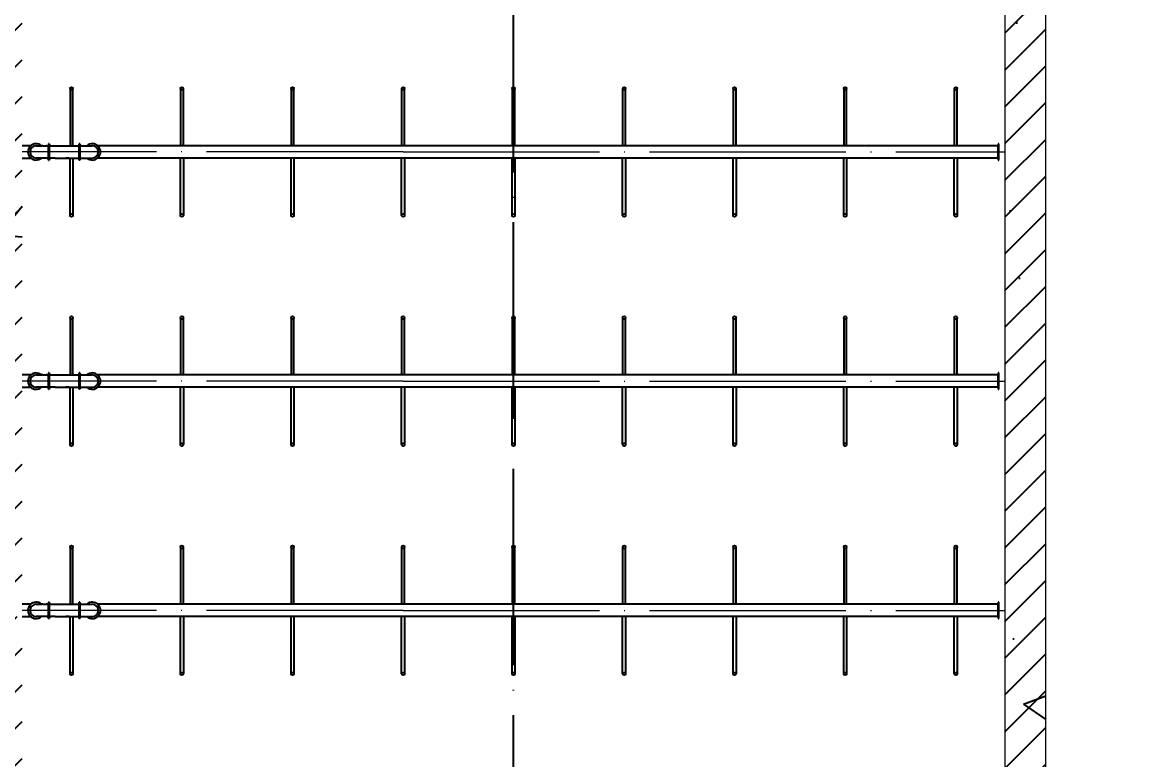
# Model space of a CAD drawing. Header units: millimetres. Extents: x 279 to 2876, y -494 to 1800.
# Drawn here: x 1121.1 to 1257.4, y 918.9 to 1009 of the extents above; entities that cross this region are included whole.
import ezdxf

# ---------------------------------------------------------------- set-up
doc = ezdxf.new("R2010")
doc.units = ezdxf.units.MM
doc.linetypes.add('ACAD_ISO04W100', pattern=[30, 24, -3, 0, -3])
doc.layers.add('图层1', color=1, linetype='Continuous', lineweight=25, plot=False)
doc.layers.add('图层2', color=5, linetype='Continuous', lineweight=25, plot=False)
doc.layers.add('图层3', color=2, linetype='Continuous')
doc.styles.get("Standard").update_dxf_attribs({"font": 'txt', "bigfont": 'gbcbig.shx'})
doc.dimstyles.new('副本 ISO-25', dxfattribs={"dimtxt": 2.5, "dimasz": 2.5, "dimexe": 2, "dimexo": 2, "dimtad": 1, "dimlfac": 100, "dimtxsty": 'Standard', "dimblk": 'ARCHTICK', "dimcen": 2.5, "dimadec": 0, "dimazin": 0, "dimtfac": 1, "dimtmove": 0, "dimatfit": 3, "dimfxl": 1, "dimarcsym": 0})

# ---------------------------------------------------------------- blocks, each defined once
blk = doc.blocks.new('_ArchTick')
at = {"color": 0, "linetype": 'ByBlock', "const_width": 0.15}
blk.add_lwpolyline([(-0.5, -0.5), (0.5, 0.5)], dxfattribs=at)
blk = doc.blocks.new('*D27')
at = {"layer": '图层3', "color": 0, "lineweight": -2, "transparency": 16777216}
for p, q in [((1243.14, 1090.17), (1265.41, 1090.17)), ((1263.41, 1090.17), (1263.41, 840.17)), ((1243.14, 840.17), (1265.41, 840.17))]:
    blk.add_line(p, q, dxfattribs=at)
at = {"layer": '图层3', "color": 0, "lineweight": -2, "transparency": 16777216, "xscale": 2.5, "yscale": 2.5, "zscale": 2.5}
for p, rotation in [((1263.41, 1090.17), 90), ((1263.41, 840.17), 270)]:
    blk.add_blockref('_ArchTick', p, dxfattribs=dict(at, rotation=rotation))
at = {"layer": '图层3', "color": 0, "transparency": 16777216, "insert": (1261.54, 965.17), "char_height": 2.5, "attachment_point": 5, "rotation": 90}
blk.add_mtext('25000', dxfattribs=at)

msp = doc.modelspace()

# ---------------------------------------------------------------- hatches: boundary and pattern name
at = {"layer": '图层3'}
h = msp.add_hatch(dxfattribs=at)
h.set_pattern_fill('ANSI31', color=256, style=0)
h.paths.add_polyline_path([(911.64464, 840.16504), (865.14464, 840.16504), (865.14464, 835.16504), (911.64464, 835.16504)])
h.paths.add_polyline_path([(961.14464, 840.16504), (914.64464, 840.16504), (914.64464, 835.16504), (961.14464, 835.16504)])
h.paths.add_polyline_path([(861.14464, 840.16504), (853.14464, 840.16504), (853.14464, 850.16504), (853.14464, 852.41504), (848.14464, 852.41504), (848.14464, 845.16504), (848.14464, 840.16504), (848.14464, 835.16504), (861.14464, 835.16504)])
h.paths.add_polyline_path([(853.14464, 880.41504), (848.14464, 880.41504), (848.14464, 853.91504), (853.14464, 853.91504)])
h.paths.add_polyline_path([(853.14464, 1085.16504), (853.14464, 1090.16504), (866.84016, 1090.16504), (871.84253, 1095.16504), (848.14464, 1095.16504), (848.14464, 1077.91504), (853.14464, 1077.91504), (853.14464, 1080.16504)])
h.paths.add_polyline_path([(882.72442, 1095.16504), (871.84253, 1095.16504), (866.84016, 1090.16504), (877.72204, 1090.16504)])
h.paths.add_polyline_path([(911.64464, 1095.16504), (882.72442, 1095.16504), (877.72204, 1090.16504), (911.64464, 1090.16504)])
h.paths.add_polyline_path([(853.14464, 1076.41504), (848.14464, 1076.41504), (848.14464, 1049.91504), (853.14464, 1049.91504)])
h.paths.add_polyline_path([(853.14464, 1048.41504), (848.14464, 1048.41504), (848.14464, 1021.91504), (853.14464, 1021.91504)])
h.paths.add_polyline_path([(853.14464, 1020.41504), (848.14464, 1020.41504), (848.14464, 993.91504), (853.14464, 993.91504)])
h.paths.add_polyline_path([(853.14464, 992.41504), (848.14464, 992.41504), (848.14464, 965.91504), (853.14464, 965.91504)])
h.paths.add_polyline_path([(853.14464, 964.41504), (848.14464, 964.41504), (848.14464, 937.91504), (853.14464, 937.91504)])
h.paths.add_polyline_path([(853.14464, 936.41504), (848.14464, 936.41504), (848.14464, 909.91504), (853.14464, 909.91504)])
h.paths.add_polyline_path([(853.14464, 908.41504), (848.14464, 908.41504), (848.14464, 881.91504), (853.14464, 881.91504)])
h.paths.add_polyline_path([(978.14464, 1085.16504), (978.14464, 1090.16504), (978.14464, 1095.16504), (914.64464, 1095.16504), (914.64464, 1090.16504), (973.14464, 1090.16504), (973.14464, 1080.16504), (973.14464, 840.16504), (965.14464, 840.16504), (965.14464, 835.16504), (978.14464, 835.16504)])
h.paths.add_polyline_path([(1041.64464, 1095.16504), (978.14464, 1095.16504), (978.14464, 1090.16504), (978.14464, 1080.16504), (978.14464, 835.16504), (991.14464, 835.16504), (991.14464, 840.16504), (983.14464, 840.16504), (983.14464, 1080.16504), (983.14464, 1090.16504), (1041.64464, 1090.16504)])
h.paths.add_polyline_path([(1108.14464, 1095.16504), (1044.64464, 1095.16504), (1044.64464, 1090.16504), (1103.14464, 1090.16504), (1103.14464, 1085.16504), (1103.14464, 1080.16504), (1103.14464, 1077.91504), (1108.14464, 1077.91504)])
h.paths.add_polyline_path([(1108.14464, 1076.41504), (1103.14464, 1076.41504), (1103.14464, 1049.91504), (1108.14464, 1049.91504)])
h.paths.add_polyline_path([(1108.14464, 1048.41504), (1103.14464, 1048.41504), (1103.14464, 1021.91504), (1108.14464, 1021.91504)])
h.paths.add_polyline_path([(1108.14464, 1020.41504), (1103.14464, 1020.41504), (1103.14464, 993.91504), (1108.14464, 993.91504)])
h.paths.add_polyline_path([(1108.14464, 992.41504), (1103.14464, 992.41504), (1103.14464, 965.91504), (1108.14464, 965.91504)])
h.paths.add_polyline_path([(1108.14464, 964.41504), (1103.14464, 964.41504), (1103.14464, 937.91504), (1108.14464, 937.91504)])
h.paths.add_polyline_path([(1108.14464, 936.41504), (1103.14464, 936.41504), (1103.14464, 909.91504), (1108.14464, 909.91504)])
h.paths.add_polyline_path([(1108.14464, 908.41504), (1103.14464, 908.41504), (1103.14464, 881.91504), (1108.14464, 881.91504)])
h.paths.add_polyline_path([(1108.14464, 880.41504), (1103.14464, 880.41504), (1103.14464, 853.91504), (1108.14464, 853.91504)])
h.paths.add_polyline_path([(1108.14464, 850.16504), (1108.14464, 852.41504), (1103.14464, 852.41504), (1103.14464, 840.16504), (1095.14464, 840.16504), (1095.14464, 835.16504), (1108.14464, 835.16504), (1108.14464, 840.16504)])
h.paths.add_polyline_path([(1091.14464, 840.16504), (1044.64464, 840.16504), (1044.64464, 835.16504), (1091.14464, 835.16504)])
h.paths.add_polyline_path([(1041.64464, 840.16504), (995.14464, 840.16504), (995.14464, 835.16504), (1041.64464, 835.16504)])
h.paths.add_polyline_path([(1129.14472, 840.16504), (1121.14472, 840.16504), (1121.14472, 850.16504), (1121.14472, 852.41504), (1116.14472, 852.41504), (1116.14472, 845.16504), (1116.14472, 840.16504), (1116.14472, 835.16504), (1129.14472, 835.16504)])
h.paths.add_polyline_path([(1179.64472, 840.16504), (1133.14472, 840.16504), (1133.14472, 835.16504), (1179.64472, 835.16504)])
h.paths.add_polyline_path([(1229.14472, 840.16504), (1182.64472, 840.16504), (1182.64472, 835.16504), (1229.14472, 835.16504)])
h.paths.add_polyline_path([(1121.14472, 880.41504), (1116.14472, 880.41504), (1116.14472, 853.91504), (1121.14472, 853.91504)])
h.paths.add_polyline_path([(1121.14472, 908.41504), (1116.14472, 908.41504), (1116.14472, 881.91504), (1121.14472, 881.91504)])
h.paths.add_polyline_path([(1121.14472, 936.41504), (1116.14472, 936.41504), (1116.14472, 909.91504), (1121.14472, 909.91504)])
h.paths.add_polyline_path([(1121.14472, 964.41504), (1116.14472, 964.41504), (1116.14472, 937.91504), (1121.14472, 937.91504)])
h.paths.add_polyline_path([(1121.14472, 992.41504), (1116.14472, 992.41504), (1116.14472, 965.91504), (1121.14472, 965.91504)])
h.paths.add_polyline_path([(1121.14472, 1020.41504), (1116.14472, 1020.41504), (1116.14472, 993.91504), (1121.14472, 993.91504)])
h.paths.add_polyline_path([(1121.14472, 1048.41504), (1116.14472, 1048.41504), (1116.14472, 1021.91504), (1121.14472, 1021.91504)])
h.paths.add_polyline_path([(1121.14472, 1076.41504), (1116.14472, 1076.41504), (1116.14472, 1049.91504), (1121.14472, 1049.91504)])
h.paths.add_polyline_path([(1121.14472, 1090.16504), (1179.64472, 1090.16504), (1179.64472, 1095.16504), (1116.14472, 1095.16504), (1116.14472, 1077.91504), (1121.14472, 1077.91504), (1121.14472, 1080.16504), (1121.14472, 1085.16504)])
h.paths.add_polyline_path([(1246.14472, 1095.16504), (1182.64472, 1095.16504), (1182.64472, 1090.16504), (1241.14472, 1090.16504), (1241.14472, 1080.16504), (1241.14472, 840.16504), (1233.14472, 840.16504), (1233.14472, 835.16504), (1246.14472, 835.16504), (1246.14472, 1085.16504), (1246.14472, 1090.16504)])
h = msp.add_hatch(dxfattribs=at)
h.set_pattern_fill('AR-CONC', color=256, scale=0.25, style=0)
h.paths.add_polyline_path([(853.14464, 1076.41504), (848.14464, 1076.41504), (848.14464, 1049.91504), (853.14464, 1049.91504)])
h.paths.add_polyline_path([(853.14464, 1090.16504), (866.84016, 1090.16504), (871.84253, 1095.16504), (848.14464, 1095.16504), (848.14464, 1077.91504), (853.14464, 1077.91504), (853.14464, 1080.16504), (853.14464, 1085.16504)])
h.paths.add_polyline_path([(911.64464, 1095.16504), (882.72442, 1095.16504), (877.72204, 1090.16504), (911.64464, 1090.16504)])
h.paths.add_polyline_path([(882.72442, 1095.16504), (871.84253, 1095.16504), (866.84016, 1090.16504), (877.72204, 1090.16504)])
h.paths.add_polyline_path([(978.14464, 1095.16504), (914.64464, 1095.16504), (914.64464, 1090.16504), (973.14464, 1090.16504), (973.14464, 1080.16504), (973.14464, 840.16504), (965.14464, 840.16504), (965.14464, 835.16504), (978.14464, 835.16504), (978.14464, 1085.16504), (978.14464, 1090.16504)])
h.paths.add_polyline_path([(961.14464, 840.16504), (914.64464, 840.16504), (914.64464, 835.16504), (961.14464, 835.16504)])
h.paths.add_polyline_path([(911.64464, 840.16504), (865.14464, 840.16504), (865.14464, 835.16504), (911.64464, 835.16504)])
h.paths.add_polyline_path([(853.14464, 850.16504), (853.14464, 852.41504), (848.14464, 852.41504), (848.14464, 845.16504), (848.14464, 840.16504), (848.14464, 835.16504), (861.14464, 835.16504), (861.14464, 840.16504), (853.14464, 840.16504)])
h.paths.add_polyline_path([(853.14464, 880.41504), (848.14464, 880.41504), (848.14464, 853.91504), (853.14464, 853.91504)])
h.paths.add_polyline_path([(853.14464, 908.41504), (848.14464, 908.41504), (848.14464, 881.91504), (853.14464, 881.91504)])
h.paths.add_polyline_path([(853.14464, 936.41504), (848.14464, 936.41504), (848.14464, 909.91504), (853.14464, 909.91504)])
h.paths.add_polyline_path([(853.14464, 964.41504), (848.14464, 964.41504), (848.14464, 937.91504), (853.14464, 937.91504)])
h.paths.add_polyline_path([(853.14464, 992.41504), (848.14464, 992.41504), (848.14464, 965.91504), (853.14464, 965.91504)])
h.paths.add_polyline_path([(853.14464, 1020.41504), (848.14464, 1020.41504), (848.14464, 993.91504), (853.14464, 993.91504)])
h.paths.add_polyline_path([(853.14464, 1048.41504), (848.14464, 1048.41504), (848.14464, 1021.91504), (853.14464, 1021.91504)])
h.paths.add_polyline_path([(983.14464, 1080.16504), (983.14464, 1090.16504), (1041.64464, 1090.16504), (1041.64464, 1095.16504), (978.14464, 1095.16504), (978.14464, 1090.16504), (978.14464, 1080.16504), (978.14464, 835.16504), (991.14464, 835.16504), (991.14464, 840.16504), (983.14464, 840.16504)])
h.paths.add_polyline_path([(1108.14464, 1095.16504), (1044.64464, 1095.16504), (1044.64464, 1090.16504), (1103.14464, 1090.16504), (1103.14464, 1085.16504), (1103.14464, 1080.16504), (1103.14464, 1077.91504), (1108.14464, 1077.91504)])
h.paths.add_polyline_path([(1108.14464, 1076.41504), (1103.14464, 1076.41504), (1103.14464, 1049.91504), (1108.14464, 1049.91504)])
h.paths.add_polyline_path([(1108.14464, 1048.41504), (1103.14464, 1048.41504), (1103.14464, 1021.91504), (1108.14464, 1021.91504)])
h.paths.add_polyline_path([(1108.14464, 1020.41504), (1103.14464, 1020.41504), (1103.14464, 993.91504), (1108.14464, 993.91504)])
h.paths.add_polyline_path([(1121.14472, 1020.41504), (1116.14472, 1020.41504), (1116.14472, 993.91504), (1121.14472, 993.91504)])
h.paths.add_polyline_path([(1121.14472, 1048.41504), (1116.14472, 1048.41504), (1116.14472, 1021.91504), (1121.14472, 1021.91504)])
h.paths.add_polyline_path([(1121.14472, 1076.41504), (1116.14472, 1076.41504), (1116.14472, 1049.91504), (1121.14472, 1049.91504)])
h.paths.add_polyline_path([(1121.14472, 1090.16504), (1179.64472, 1090.16504), (1179.64472, 1095.16504), (1116.14472, 1095.16504), (1116.14472, 1077.91504), (1121.14472, 1077.91504), (1121.14472, 1080.16504), (1121.14472, 1085.16504)])
h.paths.add_polyline_path([(1108.14464, 992.41504), (1103.14464, 992.41504), (1103.14464, 965.91504), (1108.14464, 965.91504)])
h.paths.add_polyline_path([(1121.14472, 992.41504), (1116.14472, 992.41504), (1116.14472, 965.91504), (1121.14472, 965.91504)])
h.paths.add_polyline_path([(1121.14472, 964.41504), (1116.14472, 964.41504), (1116.14472, 937.91504), (1121.14472, 937.91504)])
h.paths.add_polyline_path([(1108.14464, 964.41504), (1103.14464, 964.41504), (1103.14464, 937.91504), (1108.14464, 937.91504)])
h.paths.add_polyline_path([(1108.14464, 936.41504), (1103.14464, 936.41504), (1103.14464, 909.91504), (1108.14464, 909.91504)])
h.paths.add_polyline_path([(1121.14472, 936.41504), (1116.14472, 936.41504), (1116.14472, 909.91504), (1121.14472, 909.91504)])
h.paths.add_polyline_path([(1121.14472, 908.41504), (1116.14472, 908.41504), (1116.14472, 881.91504), (1121.14472, 881.91504)])
h.paths.add_polyline_path([(1108.14464, 908.41504), (1103.14464, 908.41504), (1103.14464, 881.91504), (1108.14464, 881.91504)])
h.paths.add_polyline_path([(1108.14464, 880.41504), (1103.14464, 880.41504), (1103.14464, 853.91504), (1108.14464, 853.91504)])
h.paths.add_polyline_path([(1121.14472, 880.41504), (1116.14472, 880.41504), (1116.14472, 853.91504), (1121.14472, 853.91504)])
h.paths.add_polyline_path([(1091.14464, 840.16504), (1044.64464, 840.16504), (1044.64464, 835.16504), (1091.14464, 835.16504)])
h.paths.add_polyline_path([(1108.14464, 840.16504), (1108.14464, 850.16504), (1108.14464, 852.41504), (1103.14464, 852.41504), (1103.14464, 840.16504), (1095.14464, 840.16504), (1095.14464, 835.16504), (1108.14464, 835.16504)])
h.paths.add_polyline_path([(1129.14472, 840.16504), (1121.14472, 840.16504), (1121.14472, 850.16504), (1121.14472, 852.41504), (1116.14472, 852.41504), (1116.14472, 845.16504), (1116.14472, 840.16504), (1116.14472, 835.16504), (1129.14472, 835.16504)])
h.paths.add_polyline_path([(1179.64472, 840.16504), (1133.14472, 840.16504), (1133.14472, 835.16504), (1179.64472, 835.16504)])
h.paths.add_polyline_path([(1041.64464, 840.16504), (995.14464, 840.16504), (995.14464, 835.16504), (1041.64464, 835.16504)])
h.paths.add_polyline_path([(1229.14472, 840.16504), (1182.64472, 840.16504), (1182.64472, 835.16504), (1229.14472, 835.16504)])
h.paths.add_polyline_path([(1246.14472, 1085.16504), (1246.14472, 1090.16504), (1246.14472, 1095.16504), (1182.64472, 1095.16504), (1182.64472, 1090.16504), (1241.14472, 1090.16504), (1241.14472, 1080.16504), (1241.14472, 840.16504), (1233.14472, 840.16504), (1233.14472, 835.16504), (1246.14472, 835.16504)])

# ---------------------------------------------------------------- linework, layer by layer
at = {"linetype": 'ACAD_ISO04W100'}
msp.add_line((1181.14472, 840.16504), (1181.14472, 1090.16504), dxfattribs=at)
at = {"lineweight": 0}
for p, q in [((1246.14472, 835.16504), (1246.14472, 1085.16504)), ((1241.14472, 1080.16504), (1241.14472, 840.16504))]:
    msp.add_line(p, q, dxfattribs=at)
at = {"linetype": 'ACAD_ISO04W100', "lineweight": 0}
for p, q in [((1167.64472, 993.16504), (1121.14472, 993.16504)), ((1167.64472, 993.16504), (1241.14472, 993.16504)), ((1167.64472, 965.16504), (1121.14472, 965.16504)), ((1167.64472, 965.16504), (1241.14472, 965.16504)), ((1167.64472, 937.16504), (1121.14472, 937.16504)), ((1167.64472, 937.16504), (1241.14472, 937.16504))]:
    msp.add_line(p, q, dxfattribs=at)
at = {"layer": '图层1'}
for p, q in [((1122.14472, 993.91504), (1121.14472, 993.91504)), ((1122.17311, 993.91504), (1122.14472, 993.91504)), ((1122.83455, 993.91504), (1123.54472, 993.91504)), ((1123.64472, 993.91504), (1123.54472, 993.91504)), ((1123.64472, 993.91504), (1124.04472, 993.91504)), ((1124.14472, 993.91504), (1124.04472, 993.91504)), ((1124.14472, 993.91504), (1124.74472, 993.91504)), ((1124.33961, 994.03504), (1124.31961, 994.03504)), ((1124.31961, 994.03504), (1124.31961, 994.01504)), ((1124.31961, 994.01504), (1124.33961, 994.01504)), ((1124.43961, 994.16504), (1124.33961, 994.16504)), ((1124.33961, 994.16504), (1124.33961, 993.91504)), ((1124.33961, 994.16504), (1124.33961, 992.16364)), ((1124.43961, 994.16504), (1124.33961, 994.16504)), ((1124.33961, 992.41504), (1124.33961, 993.91504)), ((1124.43961, 993.91504), (1124.43961, 994.16504)), ((1124.43961, 994.16504), (1124.43961, 992.16364)), ((1124.45461, 994.03504), (1124.43961, 994.03504)), ((1124.43961, 994.01504), (1124.45461, 994.01504)), ((1124.43961, 994.01504), (1124.43961, 993.91504)), ((1124.43961, 992.16504), (1124.43961, 993.91504)), ((1124.46461, 994.05504), (1124.45461, 994.05504)), ((1124.45461, 994.05504), (1124.45461, 994.03504)), ((1124.45461, 994.01504), (1124.45461, 994.03504)), ((1124.45461, 993.99504), (1124.45461, 994.01504)), ((1124.46461, 993.99504), (1124.45461, 993.99504)), ((1124.46461, 994.03504), (1124.46461, 994.05504)), ((1124.48961, 994.03504), (1124.46461, 994.03504)), ((1124.46461, 994.03504), (1124.46461, 994.01504)), ((1124.46461, 994.01504), (1124.48961, 994.01504)), ((1124.46461, 994.01504), (1124.46461, 993.99504)), ((1124.48961, 994.01504), (1124.48961, 994.03504)), ((1124.74472, 993.91504), (1125.14472, 993.91504)), ((1125.14472, 993.91504), (1129.69196, 993.91504)), ((1128.08505, 994.03504), (1128.06505, 994.03504)), ((1128.06505, 994.03504), (1128.06505, 994.01504)), ((1128.06505, 994.01504), (1128.08505, 994.01504)), ((1128.08505, 994.01504), (1128.08505, 994.16504)), ((1128.08505, 994.16504), (1128.18505, 994.16504)), ((1128.08505, 994.16504), (1128.08505, 992.16364)), ((1128.18505, 994.16504), (1128.08505, 994.16504)), ((1128.08505, 993.91504), (1128.08505, 994.01504)), ((1128.08505, 992.16504), (1128.08505, 993.91504)), ((1128.18505, 994.16504), (1128.18505, 992.45633)), ((1128.18505, 994.16504), (1128.18505, 992.16364)), ((1128.20005, 994.03504), (1128.18505, 994.03504)), ((1128.18505, 994.01504), (1128.20005, 994.01504)), ((1128.18505, 994.01504), (1128.18505, 993.91504)), ((1128.21005, 994.05504), (1128.20005, 994.05504)), ((1128.20005, 994.05504), (1128.20005, 994.03504)), ((1128.20005, 994.01504), (1128.20005, 994.03504)), ((1128.20005, 993.99504), (1128.20005, 994.01504)), ((1128.21005, 993.99504), (1128.20005, 993.99504)), ((1128.21005, 994.03504), (1128.21005, 994.05504)), ((1128.23505, 994.03504), (1128.21005, 994.03504)), ((1128.21005, 994.03504), (1128.21005, 994.01504)), ((1128.21005, 994.01504), (1128.23505, 994.01504)), ((1128.21005, 994.01504), (1128.21005, 993.99504)), ((1128.23505, 994.01504), (1128.23505, 994.03504)), ((1121.14472, 992.41504), (1122.14472, 992.41504)), ((1122.14472, 992.41504), (1122.17311, 992.41504)), ((1123.54472, 992.41504), (1122.84472, 992.41504)), ((1123.64472, 992.41504), (1123.54472, 992.41504)), ((1124.04472, 992.41504), (1123.64472, 992.41504)), ((1124.14472, 992.41504), (1124.04472, 992.41504)), ((1124.74472, 992.41504), (1124.14472, 992.41504)), ((1124.31961, 992.29364), (1124.31961, 992.31364)), ((1124.31961, 992.31364), (1124.33961, 992.31364)), ((1124.33961, 992.29364), (1124.31961, 992.29364)), ((1124.33961, 992.41504), (1124.33961, 992.16504)), ((1124.33961, 992.16504), (1124.33961, 992.41504)), ((1124.33961, 992.16504), (1124.43961, 992.16504)), ((1124.43961, 992.16504), (1124.33961, 992.16504)), ((1124.43961, 992.16364), (1124.33961, 992.16364)), ((1124.43961, 992.41504), (1124.43961, 992.16504)), ((1124.43961, 992.31364), (1124.45461, 992.31364)), ((1124.45461, 992.29364), (1124.43961, 992.29364)), ((1124.46461, 992.33364), (1124.45461, 992.33364)), ((1124.45461, 992.33364), (1124.45461, 992.31364)), ((1124.45461, 992.31364), (1124.45461, 992.29364)), ((1124.45461, 992.27364), (1124.45461, 992.29364)), ((1124.46461, 992.27364), (1124.45461, 992.27364)), ((1124.46461, 992.31364), (1124.46461, 992.33364)), ((1124.46461, 992.31364), (1124.48961, 992.31364)), ((1124.46461, 992.29364), (1124.46461, 992.31364)), ((1124.48961, 992.29364), (1124.46461, 992.29364)), ((1124.46461, 992.29364), (1124.46461, 992.27364)), ((1124.48961, 992.31364), (1124.48961, 992.29364)), ((1125.14472, 992.41504), (1124.74472, 992.41504)), ((1125.14472, 992.41504), (1129.69196, 992.41504)), ((1128.06505, 992.29364), (1128.06505, 992.31364)), ((1128.06505, 992.31364), (1128.08505, 992.31364)), ((1128.08505, 992.29364), (1128.06505, 992.29364)), ((1128.18505, 992.16504), (1128.08505, 992.16504)), ((1128.18505, 992.16364), (1128.08505, 992.16364)), ((1128.18505, 992.45633), (1128.18505, 992.41504)), ((1128.18505, 992.41504), (1128.18505, 992.16504)), ((1128.18505, 992.31364), (1128.20005, 992.31364)), ((1128.20005, 992.29364), (1128.18505, 992.29364)), ((1128.21005, 992.33364), (1128.20005, 992.33364)), ((1128.20005, 992.33364), (1128.20005, 992.31364)), ((1128.20005, 992.31364), (1128.20005, 992.29364)), ((1128.20005, 992.27364), (1128.20005, 992.29364)), ((1128.21005, 992.27364), (1128.20005, 992.27364)), ((1128.21005, 992.31364), (1128.21005, 992.33364)), ((1128.21005, 992.31364), (1128.23505, 992.31364)), ((1128.21005, 992.29364), (1128.21005, 992.31364)), ((1128.23505, 992.29364), (1128.21005, 992.29364)), ((1128.21005, 992.29364), (1128.21005, 992.27364)), ((1128.23505, 992.31364), (1128.23505, 992.29364)), ((1122.14472, 965.91504), (1121.14472, 965.91504)), ((1122.17311, 965.91504), (1122.14472, 965.91504)), ((1122.83455, 965.91504), (1123.54472, 965.91504)), ((1123.64472, 965.91504), (1123.54472, 965.91504)), ((1123.64472, 965.91504), (1124.04472, 965.91504)), ((1124.14472, 965.91504), (1124.04472, 965.91504)), ((1124.14472, 965.91504), (1124.74472, 965.91504)), ((1124.33961, 966.03504), (1124.31961, 966.03504)), ((1124.31961, 966.03504), (1124.31961, 966.01504)), ((1124.31961, 966.01504), (1124.33961, 966.01504)), ((1124.43961, 966.16504), (1124.33961, 966.16504)), ((1124.33961, 966.16504), (1124.33961, 965.91504)), ((1124.33961, 966.16504), (1124.33961, 964.16364)), ((1124.43961, 966.16504), (1124.33961, 966.16504)), ((1124.33961, 964.41504), (1124.33961, 965.91504)), ((1124.43961, 965.91504), (1124.43961, 966.16504)), ((1124.43961, 966.16504), (1124.43961, 964.16364)), ((1124.45461, 966.03504), (1124.43961, 966.03504)), ((1124.43961, 966.01504), (1124.45461, 966.01504)), ((1124.43961, 966.01504), (1124.43961, 965.91504)), ((1124.43961, 964.16504), (1124.43961, 965.91504)), ((1124.46461, 966.05504), (1124.45461, 966.05504)), ((1124.45461, 966.05504), (1124.45461, 966.03504)), ((1124.45461, 966.01504), (1124.45461, 966.03504)), ((1124.45461, 965.99504), (1124.45461, 966.01504)), ((1124.46461, 965.99504), (1124.45461, 965.99504)), ((1124.46461, 966.03504), (1124.46461, 966.05504)), ((1124.48961, 966.03504), (1124.46461, 966.03504)), ((1124.46461, 966.03504), (1124.46461, 966.01504)), ((1124.46461, 966.01504), (1124.48961, 966.01504)), ((1124.46461, 966.01504), (1124.46461, 965.99504)), ((1124.48961, 966.01504), (1124.48961, 966.03504)), ((1124.74472, 965.91504), (1125.14472, 965.91504)), ((1125.14472, 965.91504), (1129.69196, 965.91504)), ((1128.08505, 966.03504), (1128.06505, 966.03504)), ((1128.06505, 966.03504), (1128.06505, 966.01504)), ((1128.06505, 966.01504), (1128.08505, 966.01504)), ((1128.08505, 966.01504), (1128.08505, 966.16504)), ((1128.08505, 966.16504), (1128.18505, 966.16504)), ((1128.08505, 966.16504), (1128.08505, 964.16364)), ((1128.18505, 966.16504), (1128.08505, 966.16504)), ((1128.08505, 965.91504), (1128.08505, 966.01504)), ((1128.08505, 964.16504), (1128.08505, 965.91504)), ((1128.18505, 966.16504), (1128.18505, 964.45633)), ((1128.18505, 966.16504), (1128.18505, 964.16364)), ((1128.20005, 966.03504), (1128.18505, 966.03504)), ((1128.18505, 966.01504), (1128.20005, 966.01504)), ((1128.18505, 966.01504), (1128.18505, 965.91504)), ((1128.21005, 966.05504), (1128.20005, 966.05504)), ((1128.20005, 966.05504), (1128.20005, 966.03504)), ((1128.20005, 966.01504), (1128.20005, 966.03504)), ((1128.20005, 965.99504), (1128.20005, 966.01504)), ((1128.21005, 965.99504), (1128.20005, 965.99504)), ((1128.21005, 966.03504), (1128.21005, 966.05504)), ((1128.23505, 966.03504), (1128.21005, 966.03504)), ((1128.21005, 966.03504), (1128.21005, 966.01504)), ((1128.21005, 966.01504), (1128.23505, 966.01504)), ((1128.21005, 966.01504), (1128.21005, 965.99504)), ((1128.23505, 966.01504), (1128.23505, 966.03504)), ((1121.14472, 964.41504), (1122.14472, 964.41504)), ((1122.14472, 964.41504), (1122.17311, 964.41504)), ((1123.54472, 964.41504), (1122.84472, 964.41504)), ((1123.64472, 964.41504), (1123.54472, 964.41504)), ((1124.04472, 964.41504), (1123.64472, 964.41504)), ((1124.14472, 964.41504), (1124.04472, 964.41504)), ((1124.74472, 964.41504), (1124.14472, 964.41504)), ((1124.31961, 964.29364), (1124.31961, 964.31364)), ((1124.31961, 964.31364), (1124.33961, 964.31364)), ((1124.33961, 964.29364), (1124.31961, 964.29364)), ((1124.33961, 964.41504), (1124.33961, 964.16504)), ((1124.33961, 964.16504), (1124.33961, 964.41504)), ((1124.33961, 964.16504), (1124.43961, 964.16504)), ((1124.43961, 964.16504), (1124.33961, 964.16504)), ((1124.43961, 964.16364), (1124.33961, 964.16364)), ((1124.43961, 964.41504), (1124.43961, 964.16504)), ((1124.43961, 964.31364), (1124.45461, 964.31364)), ((1124.45461, 964.29364), (1124.43961, 964.29364)), ((1124.46461, 964.33364), (1124.45461, 964.33364)), ((1124.45461, 964.33364), (1124.45461, 964.31364)), ((1124.45461, 964.31364), (1124.45461, 964.29364)), ((1124.45461, 964.27364), (1124.45461, 964.29364)), ((1124.46461, 964.27364), (1124.45461, 964.27364)), ((1124.46461, 964.31364), (1124.46461, 964.33364)), ((1124.46461, 964.31364), (1124.48961, 964.31364)), ((1124.46461, 964.29364), (1124.46461, 964.31364)), ((1124.48961, 964.29364), (1124.46461, 964.29364)), ((1124.46461, 964.29364), (1124.46461, 964.27364)), ((1124.48961, 964.31364), (1124.48961, 964.29364)), ((1125.14472, 964.41504), (1124.74472, 964.41504)), ((1125.14472, 964.41504), (1129.69196, 964.41504)), ((1128.06505, 964.29364), (1128.06505, 964.31364)), ((1128.06505, 964.31364), (1128.08505, 964.31364)), ((1128.08505, 964.29364), (1128.06505, 964.29364)), ((1128.18505, 964.16504), (1128.08505, 964.16504)), ((1128.18505, 964.16364), (1128.08505, 964.16364)), ((1128.18505, 964.45633), (1128.18505, 964.41504)), ((1128.18505, 964.41504), (1128.18505, 964.16504)), ((1128.18505, 964.31364), (1128.20005, 964.31364)), ((1128.20005, 964.29364), (1128.18505, 964.29364)), ((1128.21005, 964.33364), (1128.20005, 964.33364)), ((1128.20005, 964.33364), (1128.20005, 964.31364)), ((1128.20005, 964.31364), (1128.20005, 964.29364)), ((1128.20005, 964.27364), (1128.20005, 964.29364)), ((1128.21005, 964.27364), (1128.20005, 964.27364)), ((1128.21005, 964.31364), (1128.21005, 964.33364)), ((1128.21005, 964.31364), (1128.23505, 964.31364)), ((1128.21005, 964.29364), (1128.21005, 964.31364)), ((1128.23505, 964.29364), (1128.21005, 964.29364)), ((1128.21005, 964.29364), (1128.21005, 964.27364)), ((1128.23505, 964.31364), (1128.23505, 964.29364)), ((1122.14472, 937.91504), (1121.14472, 937.91504)), ((1122.17311, 937.91504), (1122.14472, 937.91504)), ((1122.83455, 937.91504), (1123.54472, 937.91504)), ((1123.64472, 937.91504), (1123.54472, 937.91504)), ((1123.64472, 937.91504), (1124.04472, 937.91504)), ((1124.14472, 937.91504), (1124.04472, 937.91504)), ((1124.14472, 937.91504), (1124.74472, 937.91504)), ((1124.33961, 938.03504), (1124.31961, 938.03504)), ((1124.31961, 938.03504), (1124.31961, 938.01504)), ((1124.31961, 938.01504), (1124.33961, 938.01504)), ((1124.43961, 938.16504), (1124.33961, 938.16504)), ((1124.33961, 938.16504), (1124.33961, 937.91504)), ((1124.33961, 938.16504), (1124.33961, 936.16364)), ((1124.43961, 938.16504), (1124.33961, 938.16504)), ((1124.33961, 936.41504), (1124.33961, 937.91504)), ((1124.43961, 937.91504), (1124.43961, 938.16504)), ((1124.43961, 938.16504), (1124.43961, 936.16364)), ((1124.45461, 938.03504), (1124.43961, 938.03504)), ((1124.43961, 938.01504), (1124.45461, 938.01504)), ((1124.43961, 938.01504), (1124.43961, 937.91504)), ((1124.43961, 936.16504), (1124.43961, 937.91504)), ((1124.46461, 938.05504), (1124.45461, 938.05504)), ((1124.45461, 938.05504), (1124.45461, 938.03504)), ((1124.45461, 938.01504), (1124.45461, 938.03504)), ((1124.45461, 937.99504), (1124.45461, 938.01504)), ((1124.46461, 937.99504), (1124.45461, 937.99504)), ((1124.46461, 938.03504), (1124.46461, 938.05504)), ((1124.48961, 938.03504), (1124.46461, 938.03504)), ((1124.46461, 938.03504), (1124.46461, 938.01504)), ((1124.46461, 938.01504), (1124.48961, 938.01504)), ((1124.46461, 938.01504), (1124.46461, 937.99504)), ((1124.48961, 938.01504), (1124.48961, 938.03504)), ((1124.74472, 937.91504), (1125.14472, 937.91504)), ((1125.14472, 937.91504), (1129.69196, 937.91504)), ((1128.08505, 938.03504), (1128.06505, 938.03504)), ((1128.06505, 938.03504), (1128.06505, 938.01504)), ((1128.06505, 938.01504), (1128.08505, 938.01504)), ((1128.08505, 938.01504), (1128.08505, 938.16504)), ((1128.08505, 938.16504), (1128.18505, 938.16504)), ((1128.08505, 938.16504), (1128.08505, 936.16364)), ((1128.18505, 938.16504), (1128.08505, 938.16504)), ((1128.08505, 937.91504), (1128.08505, 938.01504)), ((1128.08505, 936.16504), (1128.08505, 937.91504)), ((1128.18505, 938.16504), (1128.18505, 936.45633)), ((1128.18505, 938.16504), (1128.18505, 936.16364)), ((1128.20005, 938.03504), (1128.18505, 938.03504)), ((1128.18505, 938.01504), (1128.20005, 938.01504)), ((1128.18505, 938.01504), (1128.18505, 937.91504)), ((1128.21005, 938.05504), (1128.20005, 938.05504)), ((1128.20005, 938.05504), (1128.20005, 938.03504)), ((1128.20005, 938.01504), (1128.20005, 938.03504)), ((1128.20005, 937.99504), (1128.20005, 938.01504)), ((1128.21005, 937.99504), (1128.20005, 937.99504)), ((1128.21005, 938.03504), (1128.21005, 938.05504)), ((1128.23505, 938.03504), (1128.21005, 938.03504)), ((1128.21005, 938.03504), (1128.21005, 938.01504)), ((1128.21005, 938.01504), (1128.23505, 938.01504)), ((1128.21005, 938.01504), (1128.21005, 937.99504)), ((1128.23505, 938.01504), (1128.23505, 938.03504)), ((1121.14472, 936.41504), (1122.14472, 936.41504)), ((1122.14472, 936.41504), (1122.17311, 936.41504)), ((1123.54472, 936.41504), (1122.84472, 936.41504)), ((1123.64472, 936.41504), (1123.54472, 936.41504)), ((1124.04472, 936.41504), (1123.64472, 936.41504)), ((1124.14472, 936.41504), (1124.04472, 936.41504)), ((1124.74472, 936.41504), (1124.14472, 936.41504)), ((1124.31961, 936.29364), (1124.31961, 936.31364)), ((1124.31961, 936.31364), (1124.33961, 936.31364)), ((1124.33961, 936.29364), (1124.31961, 936.29364)), ((1124.33961, 936.41504), (1124.33961, 936.16504)), ((1124.33961, 936.16504), (1124.33961, 936.41504)), ((1124.33961, 936.16504), (1124.43961, 936.16504)), ((1124.43961, 936.16504), (1124.33961, 936.16504)), ((1124.43961, 936.16364), (1124.33961, 936.16364)), ((1124.43961, 936.41504), (1124.43961, 936.16504)), ((1124.43961, 936.31364), (1124.45461, 936.31364)), ((1124.45461, 936.29364), (1124.43961, 936.29364)), ((1124.46461, 936.33364), (1124.45461, 936.33364)), ((1124.45461, 936.33364), (1124.45461, 936.31364)), ((1124.45461, 936.31364), (1124.45461, 936.29364)), ((1124.45461, 936.27364), (1124.45461, 936.29364)), ((1124.46461, 936.27364), (1124.45461, 936.27364)), ((1124.46461, 936.31364), (1124.46461, 936.33364)), ((1124.46461, 936.31364), (1124.48961, 936.31364)), ((1124.46461, 936.29364), (1124.46461, 936.31364)), ((1124.48961, 936.29364), (1124.46461, 936.29364)), ((1124.46461, 936.29364), (1124.46461, 936.27364)), ((1124.48961, 936.31364), (1124.48961, 936.29364)), ((1125.14472, 936.41504), (1124.74472, 936.41504)), ((1125.14472, 936.41504), (1129.69196, 936.41504)), ((1128.06505, 936.29364), (1128.06505, 936.31364)), ((1128.06505, 936.31364), (1128.08505, 936.31364)), ((1128.08505, 936.29364), (1128.06505, 936.29364)), ((1128.18505, 936.16504), (1128.08505, 936.16504)), ((1128.18505, 936.16364), (1128.08505, 936.16364)), ((1128.18505, 936.45633), (1128.18505, 936.41504)), ((1128.18505, 936.41504), (1128.18505, 936.16504)), ((1128.18505, 936.31364), (1128.20005, 936.31364)), ((1128.20005, 936.29364), (1128.18505, 936.29364)), ((1128.21005, 936.33364), (1128.20005, 936.33364)), ((1128.20005, 936.33364), (1128.20005, 936.31364)), ((1128.20005, 936.31364), (1128.20005, 936.29364)), ((1128.20005, 936.27364), (1128.20005, 936.29364)), ((1128.21005, 936.27364), (1128.20005, 936.27364)), ((1128.21005, 936.31364), (1128.21005, 936.33364)), ((1128.21005, 936.31364), (1128.23505, 936.31364)), ((1128.21005, 936.29364), (1128.21005, 936.31364)), ((1128.23505, 936.29364), (1128.21005, 936.29364)), ((1128.21005, 936.29364), (1128.21005, 936.27364)), ((1128.23505, 936.31364), (1128.23505, 936.29364))]:
    msp.add_line(p, q, dxfattribs=at)
for centre, radius, start, end in [((1122.83455, 993.16504), 1, 48.5903779, 311.4096221), ((1122.83455, 993.16504), 0.75, 90, 270), ((1129.69196, 993.16504), 1, 228.5903779, 131.4096221), ((1129.69196, 993.16504), 0.75, 270, 90), ((1122.83455, 965.16504), 1, 48.5903779, 311.4096221), ((1122.83455, 965.16504), 0.75, 90, 270), ((1129.69196, 965.16504), 1, 228.5903779, 131.4096221), ((1129.69196, 965.16504), 0.75, 270, 90), ((1122.83455, 937.16504), 1, 48.5903779, 311.4096221), ((1122.83455, 937.16504), 0.75, 90, 270), ((1129.69196, 937.16504), 1, 228.5903779, 131.4096221), ((1129.69196, 937.16504), 0.75, 270, 90)]:
    msp.add_arc(centre, radius, start, end, dxfattribs=at)
at = {"layer": '图层2'}
for p, q in [((1126.96972, 1000.91504), (1126.96972, 993.91504)), ((1127.31972, 993.91504), (1127.31972, 1000.91504)), ((1140.46972, 1000.91504), (1140.46972, 993.91504)), ((1140.81972, 993.91504), (1140.81972, 1000.91504)), ((1153.96972, 1000.91504), (1153.96972, 993.91504)), ((1154.31972, 993.91504), (1154.31972, 1000.91504)), ((1167.46972, 1000.91504), (1167.46972, 993.91504)), ((1167.81972, 993.91504), (1167.81972, 1000.91504)), ((1180.96972, 1000.91504), (1180.96972, 993.91504)), ((1181.31972, 993.91504), (1181.31972, 1000.91504)), ((1194.46972, 1000.91504), (1194.46972, 993.91504)), ((1194.81972, 993.91504), (1194.81972, 1000.91504)), ((1207.96972, 1000.91504), (1207.96972, 993.91504)), ((1208.31972, 993.91504), (1208.31972, 1000.91504)), ((1221.46972, 1000.91504), (1221.46972, 993.91504)), ((1221.81972, 993.91504), (1221.81972, 1000.91504)), ((1234.96972, 1000.91504), (1234.96972, 993.91504)), ((1235.31972, 993.91504), (1235.31972, 1000.91504)), ((1240.31972, 993.91504), (1130.3534, 993.91504)), ((1240.41972, 994.16504), (1240.31972, 994.16504)), ((1240.31972, 994.16504), (1240.31972, 993.91504)), ((1240.31972, 992.41504), (1240.31972, 993.91504)), ((1240.41972, 993.91504), (1240.41972, 994.16504)), ((1240.41972, 992.16504), (1240.41972, 993.91504)), ((1126.86972, 992.41504), (1126.46972, 992.41504)), ((1126.96972, 985.41504), (1126.96972, 992.41504)), ((1127.31972, 992.41504), (1127.31972, 985.41504)), ((1240.31972, 992.41504), (1130.3534, 992.41504)), ((1140.46972, 985.41504), (1140.46972, 992.41504)), ((1140.81972, 992.41504), (1140.81972, 985.41504)), ((1153.96972, 985.41504), (1153.96972, 992.41504)), ((1154.31972, 992.41504), (1154.31972, 985.41504)), ((1167.46972, 985.41504), (1167.46972, 992.41504)), ((1167.81972, 992.41504), (1167.81972, 985.41504)), ((1180.96972, 985.41504), (1180.96972, 992.41504)), ((1181.31972, 992.41504), (1181.31972, 985.41504)), ((1194.46972, 985.41504), (1194.46972, 992.41504)), ((1194.81972, 992.41504), (1194.81972, 985.41504)), ((1207.96972, 985.41504), (1207.96972, 992.41504)), ((1208.31972, 992.41504), (1208.31972, 985.41504)), ((1221.46972, 985.41504), (1221.46972, 992.41504)), ((1221.81972, 992.41504), (1221.81972, 985.41504)), ((1234.96972, 985.41504), (1234.96972, 992.41504)), ((1235.31972, 992.41504), (1235.31972, 985.41504)), ((1240.31972, 992.41504), (1240.31972, 992.16504)), ((1240.31972, 992.16504), (1240.41972, 992.16504)), ((1126.96972, 972.91504), (1126.96972, 965.91504)), ((1127.31972, 965.91504), (1127.31972, 972.91504)), ((1140.46972, 972.91504), (1140.46972, 965.91504)), ((1140.46972, 972.91504), (1140.46972, 965.91504)), ((1140.81972, 965.91504), (1140.81972, 972.91504)), ((1140.81972, 965.91504), (1140.81972, 972.91504)), ((1153.96972, 972.91504), (1153.96972, 965.91504)), ((1154.31972, 965.91504), (1154.31972, 972.91504)), ((1167.46972, 972.91504), (1167.46972, 965.91504)), ((1167.81972, 965.91504), (1167.81972, 972.91504)), ((1180.96972, 972.91504), (1180.96972, 965.91504)), ((1181.31972, 965.91504), (1181.31972, 972.91504)), ((1194.46972, 972.91504), (1194.46972, 965.91504)), ((1194.81972, 965.91504), (1194.81972, 972.91504)), ((1207.96972, 972.91504), (1207.96972, 965.91504)), ((1208.31972, 965.91504), (1208.31972, 972.91504)), ((1221.46972, 972.91504), (1221.46972, 965.91504)), ((1221.81972, 965.91504), (1221.81972, 972.91504)), ((1234.96972, 972.91504), (1234.96972, 965.91504)), ((1235.31972, 965.91504), (1235.31972, 972.91504)), ((1240.31972, 965.91504), (1130.3534, 965.91504)), ((1240.41972, 966.16504), (1240.31972, 966.16504)), ((1240.31972, 966.16504), (1240.31972, 965.91504)), ((1240.31972, 964.41504), (1240.31972, 965.91504)), ((1240.41972, 965.91504), (1240.41972, 966.16504)), ((1240.41972, 964.16504), (1240.41972, 965.91504)), ((1126.86972, 964.41504), (1126.46972, 964.41504)), ((1126.96972, 957.41504), (1126.96972, 964.41504)), ((1127.31972, 964.41504), (1127.31972, 957.41504)), ((1240.31972, 964.41504), (1130.3534, 964.41504)), ((1140.46972, 957.41504), (1140.46972, 964.41504)), ((1140.46972, 957.41504), (1140.46972, 964.41504)), ((1140.81972, 964.41504), (1140.81972, 957.41504)), ((1140.81972, 964.41504), (1140.81972, 957.41504)), ((1153.96972, 957.41504), (1153.96972, 964.41504)), ((1154.31972, 964.41504), (1154.31972, 957.41504)), ((1167.46972, 957.41504), (1167.46972, 964.41504)), ((1167.81972, 964.41504), (1167.81972, 957.41504)), ((1180.96972, 957.41504), (1180.96972, 964.41504)), ((1181.31972, 964.41504), (1181.31972, 957.41504)), ((1194.46972, 957.41504), (1194.46972, 964.41504)), ((1194.81972, 964.41504), (1194.81972, 957.41504)), ((1207.96972, 957.41504), (1207.96972, 964.41504)), ((1208.31972, 964.41504), (1208.31972, 957.41504)), ((1221.46972, 957.41504), (1221.46972, 964.41504)), ((1221.81972, 964.41504), (1221.81972, 957.41504)), ((1234.96972, 957.41504), (1234.96972, 964.41504)), ((1235.31972, 964.41504), (1235.31972, 957.41504)), ((1240.31972, 964.41504), (1240.31972, 964.16504)), ((1240.31972, 964.16504), (1240.41972, 964.16504)), ((1126.96972, 944.91504), (1126.96972, 937.91504)), ((1127.31972, 937.91504), (1127.31972, 944.91504)), ((1140.46972, 944.91504), (1140.46972, 937.91504)), ((1140.46972, 944.91504), (1140.46972, 937.91504)), ((1140.81972, 937.91504), (1140.81972, 944.91504)), ((1140.81972, 937.91504), (1140.81972, 944.91504)), ((1153.96972, 944.91504), (1153.96972, 937.91504)), ((1154.31972, 937.91504), (1154.31972, 944.91504)), ((1167.46972, 944.91504), (1167.46972, 937.91504)), ((1167.81972, 937.91504), (1167.81972, 944.91504)), ((1180.96972, 944.91504), (1180.96972, 937.91504)), ((1181.31972, 937.91504), (1181.31972, 944.91504)), ((1194.46972, 944.91504), (1194.46972, 937.91504)), ((1194.81972, 937.91504), (1194.81972, 944.91504)), ((1207.96972, 944.91504), (1207.96972, 937.91504)), ((1208.31972, 937.91504), (1208.31972, 944.91504)), ((1221.46972, 944.91504), (1221.46972, 937.91504)), ((1221.81972, 937.91504), (1221.81972, 944.91504)), ((1234.96972, 944.91504), (1234.96972, 937.91504)), ((1235.31972, 937.91504), (1235.31972, 944.91504)), ((1240.31972, 937.91504), (1130.3534, 937.91504)), ((1240.41972, 938.16504), (1240.31972, 938.16504)), ((1240.31972, 938.16504), (1240.31972, 937.91504)), ((1240.31972, 936.41504), (1240.31972, 937.91504)), ((1240.41972, 937.91504), (1240.41972, 938.16504)), ((1240.41972, 936.16504), (1240.41972, 937.91504)), ((1126.86972, 936.41504), (1126.46972, 936.41504)), ((1126.96972, 929.41504), (1126.96972, 936.41504)), ((1127.31972, 936.41504), (1127.31972, 929.41504)), ((1240.31972, 936.41504), (1130.3534, 936.41504)), ((1140.46972, 929.41504), (1140.46972, 936.41504)), ((1140.46972, 929.41504), (1140.46972, 936.41504)), ((1140.81972, 936.41504), (1140.81972, 929.41504)), ((1140.81972, 936.41504), (1140.81972, 929.41504)), ((1153.96972, 929.41504), (1153.96972, 936.41504)), ((1154.31972, 936.41504), (1154.31972, 929.41504)), ((1167.46972, 929.41504), (1167.46972, 936.41504)), ((1167.81972, 936.41504), (1167.81972, 929.41504)), ((1180.96972, 929.41504), (1180.96972, 936.41504)), ((1181.31972, 936.41504), (1181.31972, 929.41504)), ((1194.46972, 929.41504), (1194.46972, 936.41504)), ((1194.81972, 936.41504), (1194.81972, 929.41504)), ((1207.96972, 929.41504), (1207.96972, 936.41504)), ((1208.31972, 936.41504), (1208.31972, 929.41504)), ((1221.46972, 929.41504), (1221.46972, 936.41504)), ((1221.81972, 936.41504), (1221.81972, 929.41504)), ((1234.96972, 929.41504), (1234.96972, 936.41504)), ((1235.31972, 936.41504), (1235.31972, 929.41504)), ((1240.31972, 936.41504), (1240.31972, 936.16504)), ((1240.31972, 936.16504), (1240.41972, 936.16504))]:
    msp.add_line(p, q, dxfattribs=at)
for centre in [(1127.14472, 1000.91504), (1127.14472, 1000.91504), (1140.64472, 1000.91504), (1140.64472, 1000.91504), (1154.14472, 1000.91504), (1167.64472, 1000.91504), (1181.14472, 1000.91504), (1194.64472, 1000.91504), (1208.14472, 1000.91504), (1221.64472, 1000.91504), (1235.14472, 1000.91504), (1127.14472, 985.41504), (1127.14472, 985.41504), (1140.64472, 985.41504), (1140.64472, 985.41504), (1154.14472, 985.41504), (1167.64472, 985.41504), (1181.14472, 985.41504), (1194.64472, 985.41504), (1208.14472, 985.41504), (1221.64472, 985.41504), (1235.14472, 985.41504), (1127.14472, 972.91504), (1127.14472, 972.91504), (1140.64472, 972.91504), (1140.64472, 972.91504), (1154.14472, 972.91504), (1167.64472, 972.91504), (1181.14472, 972.91504), (1194.64472, 972.91504), (1208.14472, 972.91504), (1221.64472, 972.91504), (1235.14472, 972.91504), (1127.14472, 957.41504), (1127.14472, 957.41504), (1140.64472, 957.41504), (1140.64472, 957.41504), (1154.14472, 957.41504), (1167.64472, 957.41504), (1181.14472, 957.41504), (1194.64472, 957.41504), (1208.14472, 957.41504), (1221.64472, 957.41504), (1235.14472, 957.41504), (1127.14472, 944.91504), (1127.14472, 944.91504), (1140.64472, 944.91504), (1140.64472, 944.91504), (1154.14472, 944.91504), (1167.64472, 944.91504), (1181.14472, 944.91504), (1194.64472, 944.91504), (1208.14472, 944.91504), (1221.64472, 944.91504), (1235.14472, 944.91504), (1127.14472, 929.41504), (1140.64472, 929.41504), (1140.64472, 929.41504), (1154.14472, 929.41504), (1167.64472, 929.41504), (1181.14472, 929.41504), (1194.64472, 929.41504), (1208.14472, 929.41504), (1221.64472, 929.41504), (1235.14472, 929.41504)]:
    msp.add_circle(centre, 0.175, dxfattribs=at)

# ---------------------------------------------------------------- dimensions: what is measured, and where the dimension line sits
at = {"layer": '图层3'}
dim = msp.add_linear_dim(base=(1263.41435, 840.16504), p1=(1241.14472, 1090.16504), p2=(1241.14472, 840.16504), angle=90, dimstyle='副本 ISO-25', dxfattribs=at)
dim.commit()
dim.dimension.update_dxf_attribs({"geometry": '*D27', "text_midpoint": (1261.53935, 965.16504)})

doc.saveas('drawing.dxf')
